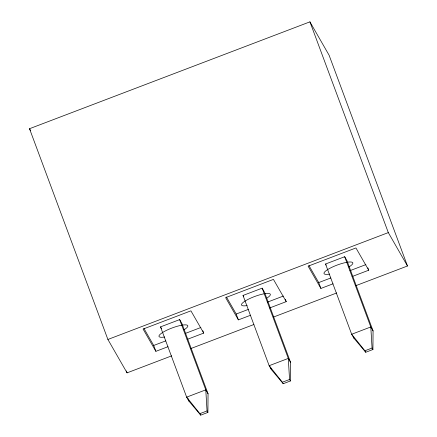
<?xml version="1.0" encoding="UTF-8"?>
<svg xmlns="http://www.w3.org/2000/svg" width="437" height="437" viewBox="0 0 437 437"><rect width="100%" height="100%" fill="white"/><g stroke="black" fill="none" stroke-linecap="round" stroke-linejoin="round"><path stroke-width="0.66" d="M207.897 412.413L208.056 393.813L181.929 323.56L179.656 319.605L160.521 326.892L186.648 397.146L188.921 401.1L200.72 415.15L207.897 412.413L207.045 410.933L205.783 389.853L179.656 319.605M290.408 380.971L290.567 362.366L264.44 292.118L262.167 288.158L243.032 295.45L269.159 365.698L271.432 369.658L283.231 383.708L290.408 380.971L289.556 379.485L288.294 358.411L262.167 288.158M372.919 349.524L373.072 330.924L346.951 260.671L344.678 256.716L325.543 264.008L351.67 334.256L353.943 338.211L365.742 352.26L372.919 349.524L372.067 348.043L370.8 326.963L344.678 256.716M171.681 355.855L127.069 372.859L107.895 339.467L29.514 128.718L309.931 21.85L329.105 55.237L407.486 265.991L355.86 285.661M107.895 339.467L388.307 232.599L407.486 265.991M143.948 328.482L153.704 345.47L165.82 340.855M185.588 333.322L200.894 327.488M226.453 297.04L236.209 314.028L248.331 309.407M267.46 302.12L283.405 296.04M308.964 265.598L318.72 282.581L330.842 277.965M349.971 270.672L365.916 264.598M187.129 339.418L203.713 333.098L190.925 310.838L143.096 329.066L155.878 351.326L167.994 346.71M269.64 307.97L286.219 301.65L273.436 279.396L225.607 297.624L238.389 319.884L250.505 315.263M352.151 276.528L368.73 270.208L355.947 247.948L308.118 266.177L320.9 288.436L333.016 283.821M190.8 348.568L253.892 324.522M273.649 316.994L336.741 292.948M208.056 393.813L205.783 389.853L186.648 397.146L199.867 413.664L207.045 410.933M290.567 362.366L288.294 358.411L269.159 365.698L282.378 382.222L289.556 379.485M373.072 330.924L370.8 326.963L351.67 334.256L364.89 350.774L372.067 348.043M325.543 264.008L326.193 265.139M364.89 350.774L365.742 352.26M243.032 295.45L243.682 296.581M282.378 382.222L283.231 383.708M160.521 326.892L161.499 328.591M199.867 413.664L200.72 415.15M29.514 128.718L30.524 130.472M309.931 21.85L388.307 232.599M367.861 267.865L368.73 270.208M353.227 336.299L353.943 338.211M318.72 282.581L320.9 288.436M285.35 299.312L286.219 301.65M270.481 367.102L271.432 369.658M236.209 314.028L238.389 319.884M202.839 330.754L203.713 333.098M187.97 398.549L188.921 401.1M153.704 345.47L155.878 351.326M126.359 370.942L127.069 372.859M164.673 337.014A15.366 3.376 -20.4 0 1 162.214 332.743A15.366 3.376 -20.4 0 1 182.95 325.03A15.366 3.376 -20.4 0 1 183.89 329.864M247.178 305.572A15.366 3.376 -20.4 0 1 244.725 301.295A15.366 3.376 -20.4 0 1 265.461 293.582A15.366 3.376 -20.4 0 1 266.401 298.422M329.689 274.125A15.366 3.376 -20.4 0 1 327.237 269.853A15.366 3.376 -20.4 0 1 347.972 262.14A15.366 3.376 -20.4 0 1 348.912 266.974"/></g></svg>
